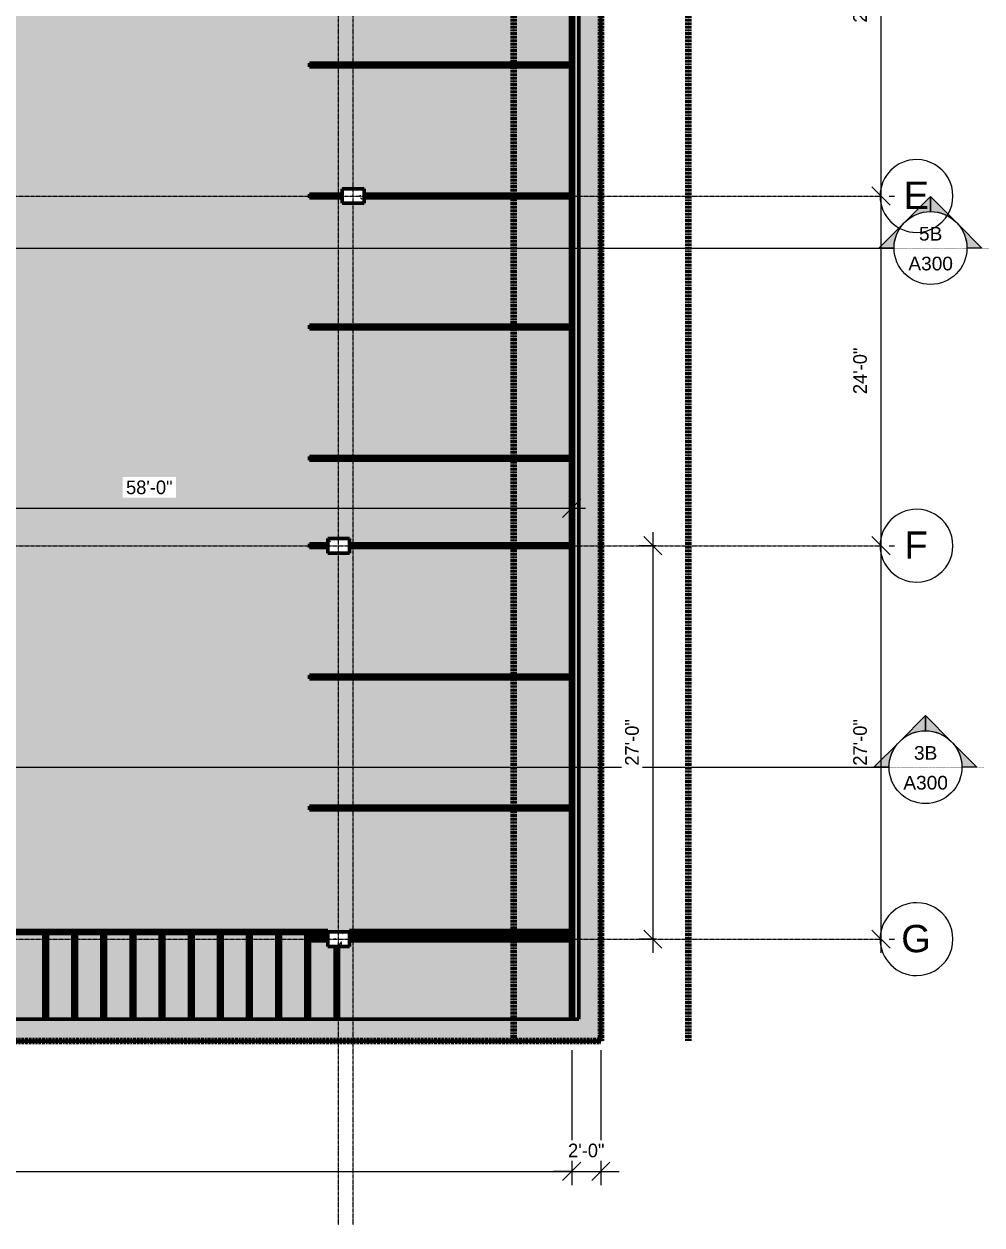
# Model space of a CAD drawing. Header units: inches. Extents: x 8518 to 10795, y 14276 to 16435.
# Drawn here: x 10005 to 10795, y 14456 to 15446 of the extents above; entities that cross this region are included whole.
import ezdxf

# ---------------------------------------------------------------- set-up
doc = ezdxf.new("R2010")
doc.units = ezdxf.units.IN
doc.header["$MEASUREMENT"] = 0
doc.linetypes.add('Double Dash 3_8_', pattern=[1, 0.375, -0.125, 0.125, -0.125, 0.125, -0.125])
doc.linetypes.add('Grid Line 1_2_', pattern=[0.875, 0.5, -0.125, 0.125, -0.125])
for name, color, linetype, lineweight in [('A-ANNO-DIMS-1', 211, 'Continuous', 20), ('A-AREA-1', 7, 'Continuous', 140), ('A-AREA-PATT-1', 9, 'Continuous', 9), ('A-AREA-PATT-2', 10, 'Continuous', 9), ('A-GENM', 5, 'Continuous', 9), ('A-WALL-1', 113, 'Continuous', 50), ('A-WALL-PATT-1', 111, 'Continuous', 9), ('C-BLDG-PADS', 91, 'Continuous', 9), ('C-PROP-LINE-1', 91, 'Double Dash 3_8_', 140), ('G-ANNO-SYMB', 111, 'Continuous', 9), ('L-SITE', 91, 'Continuous', 50), ('S-COLS', 52, 'Continuous', 9), ('S-COLS-1', 52, 'Continuous', 50), ('S-GRID-1', 1, 'Grid Line 1_2_', 9), ('S-GRID-IDEN', 1, 'Continuous', 9)]:
    doc.layers.add(name, color=color, linetype=linetype, lineweight=lineweight)
doc.styles.add('Arial_1', font='arial.ttf', dxfattribs={"height": 22.5})
doc.styles.add('Arial_2', font='arial.ttf', dxfattribs={"height": 11.25})
doc.styles.add('Arial_3', font='arial.ttf', dxfattribs={"width": 0.25, "height": 3.75})
doc.styles.add('Century Gothic', font='ufonts.com_century-gothic.ttf', dxfattribs={"height": 11.25})
doc.dimstyles.new('OD__1__Tol__', dxfattribs={"dimscale": 12, "dimtxt": 11.746893, "dimasz": 1.25, "dimexe": 0.9375, "dimexo": 0.625, "dimgap": 0.9375, "dimtad": 1, "dimdec": 0, "dimzin": 3, "dimdsep": 46, "dimlunit": 4, "dimtxsty": 'Century Gothic', "dimblk1": 'OBLIQUE', "dimblk2": 'OBLIQUE', "dimsah": 1, "dimcen": 0.09, "dimdle": 0.9375, "dimazin": 0, "dimtfac": 1, "dimtdec": 4, "dimtix": 1, "dimtmove": 0, "dimatfit": 3, "dimfxl": 1, "dimtvp": 1, "dimtfill": 1, "dimfrac": 2, "dimtolj": 1, "dimtzin": 0, "dimlwd": 20, "dimlwe": 20, "dimarcsym": 2})
pattern_1 = [(50, (0, 0), (34.428697, -3.01202), [3.6, -39.6]), (355, (0, 0), (-6.6596, 36.10481), [2.88, -31.68]), (100.451, (2.87, -0.25), (27.768763, 33.093104), [3.06, -33.655]), (46.184, (0, 9.6), (51.22752, -7.94535), [5.4, -59.4]), (96.636, (4.27, 8.94), (44.86319, 46.75771), [4.589, -50.482]), (351.184, (0, 9.6), (44.86417, 46.75745), [4.32, -47.52]), (21, (4.8, 7.2), (28.65176, -19.325734), [3.6, -39.6]), (326, (4.8, 7.2), (11.67934, 34.80662), [2.88, -31.68]), (71.451, (7.188, 5.59), (40.330963, 15.48132), [3.06, -33.655]), (37.5, (0, 0), (0.583112, 15.978979), [1.584, -29.712, 1.584, -30.576, -31.8]), (37.5, (0, 0), (0.583112, 15.978979), [-63.456, 1.584, -30.216]), (7.5, (0, 0), (12.626889, 18.932107), [1.584, -16.752, 1.584, -28.992, -12.12]), (7.5, (0, 0), (12.626889, 18.932107), [-48.912, 1.584, -10.536]), (327.5, (-10.704, 0), (25.622992, -1.082799), [1.584, -10.416, 1.584, -35.856, -49.68]), (327.5, (-10.704, 0), (25.622992, -1.082799), [-49.44, 1.584, -48.096]), (317.5, (-15.504, 0), (27.99243, 4.80496), [1.584, -14.016, 1.584, -23.28, -35.28]), (317.5, (-15.504, 0), (27.99243, 4.80496), [-40.464, 1.584, -33.696])]

# ---------------------------------------------------------------- blocks, each defined once
blk = doc.blocks.new('Parking_Stall_Multiple - BIKE PARKING-934121-FLOOR PLAN - BASEMENT')
at = {"layer": 'L-SITE'}
for p, q in [((0, 243), (72, 243)), ((0, 243), (72, 243)), ((0, 240), (72, 240)), ((0, 240), (72, 240)), ((72, 240), (72, 243)), ((72, 240), (72, 243)), ((0, 219), (72, 219)), ((0, 219), (72, 219)), ((72, 216), (72, 219)), ((72, 216), (72, 219)), ((0, 216), (72, 216)), ((0, 216), (72, 216)), ((0, 195), (72, 195)), ((0, 195), (72, 195)), ((0, 192), (72, 192)), ((0, 192), (72, 192)), ((72, 192), (72, 195)), ((72, 192), (72, 195)), ((0, 171), (72, 171)), ((0, 171), (72, 171)), ((72, 168), (72, 171)), ((72, 168), (72, 171)), ((0, 168), (72, 168)), ((0, 168), (72, 168)), ((0, 147), (72, 147)), ((0, 147), (72, 147)), ((0, 144), (72, 144)), ((0, 144), (72, 144)), ((72, 144), (72, 147)), ((72, 144), (72, 147)), ((0, 123), (72, 123)), ((0, 123), (72, 123)), ((0, 120), (72, 120)), ((0, 120), (72, 120)), ((72, 120), (72, 123)), ((72, 120), (72, 123)), ((0, 99), (72, 99)), ((0, 99), (72, 99)), ((72, 96), (72, 99)), ((72, 96), (72, 99)), ((0, 96), (72, 96)), ((0, 96), (72, 96)), ((0, 75), (72, 75)), ((0, 75), (72, 75)), ((0, 72), (72, 72)), ((0, 72), (72, 72)), ((72, 72), (72, 75)), ((72, 72), (72, 75)), ((0, 51), (72, 51)), ((0, 51), (72, 51)), ((72, 48), (72, 51)), ((72, 48), (72, 51)), ((0, 48), (72, 48)), ((0, 48), (72, 48)), ((0, 27), (72, 27)), ((0, 27), (72, 27)), ((0, 24), (72, 24)), ((0, 24), (72, 24)), ((72, 24), (72, 27)), ((72, 24), (72, 27)), ((0, 3), (60, 3)), ((0, 0), (60, 0))]:
    blk.add_line(p, q, dxfattribs=at)
blk = doc.blocks.new('Concrete-Rectangular-Column - 12 x 18-V16-FLOOR PLAN - BASEMENT')
at = {"layer": 'S-COLS'}
h = blk.add_hatch(dxfattribs=at)
h.set_pattern_fill('FP_17', color=256, style=0, pattern_type=2)
h.set_pattern_definition([(50, (-10276.615, -15303.856), (34.428697, -3.01202), [3.6, -39.6]), (355, (-10276.615, -15303.856), (-6.6596, 36.10481), [2.88, -31.68]), (100.451, (-10273.746, -15304.107), (27.768763, 33.093104), [3.06, -33.655]), (46.184, (-10276.615, -15294.256), (51.22752, -7.94535), [5.4, -59.4]), (96.636, (-10272.346, -15294.92), (44.86319, 46.75771), [4.589, -50.482]), (351.184, (-10276.615, -15294.256), (44.86417, 46.75745), [4.32, -47.52]), (21, (-10271.815, -15296.656), (28.65176, -19.325734), [3.6, -39.6]), (326, (-10271.815, -15296.656), (11.67934, 34.80662), [2.88, -31.68]), (71.451, (-10269.428, -15298.266), (40.33096, 15.48132), [3.06, -33.655]), (37.5, (-10276.615, -15303.856), (0.583112, 15.978979), [1.584, -29.712, 1.584, -30.576, -31.8]), (37.5, (-10276.615, -15303.856), (0.583112, 15.978979), [-63.456, 1.584, -30.216]), (7.5, (-10276.615, -15303.856), (12.626889, 18.932107), [1.584, -16.752, 1.584, -28.992, -12.12]), (7.5, (-10276.615, -15303.856), (12.626889, 18.932107), [-48.912, 1.584, -10.536]), (327.5, (-10287.319, -15303.856), (25.622992, -1.082799), [1.584, -10.416, 1.584, -35.856, -49.68]), (327.5, (-10287.319, -15303.856), (25.622992, -1.082799), [-49.44, 1.584, -48.096]), (317.5, (-10292.12, -15303.856), (27.99243, 4.80496), [1.584, -14.016, 1.584, -23.28, -35.28]), (317.5, (-10292.12, -15303.856), (27.99243, 4.80496), [-40.464, 1.584, -33.696])])
h.paths.add_polyline_path([(9, -6), (9, 6), (-9, 6), (-9, -6), (6.61, -6)], flags=0)
at = {"layer": 'S-COLS-1'}
for p, q in [((9, 6), (-9, 6)), ((-9, 6), (-9, -6)), ((9, -6), (9, 6)), ((-9, -6), (9, -6))]:
    blk.add_line(p, q, dxfattribs=at)
blk = doc.blocks.new('Concrete-Rectangular-Column - 12 x 18-V23-FLOOR PLAN - BASEMENT')
at = {"layer": 'S-COLS'}
h = blk.add_hatch(dxfattribs=at)
h.set_pattern_fill('FP_24', color=256, style=0, pattern_type=2)
h.set_pattern_definition([(50, (-10264.615, -15015.856), (34.428697, -3.01202), [3.6, -39.6]), (355, (-10264.615, -15015.856), (-6.6596, 36.10481), [2.88, -31.68]), (100.451, (-10261.746, -15016.107), (27.768763, 33.093104), [3.06, -33.655]), (46.184, (-10264.615, -15006.256), (51.22752, -7.94535), [5.4, -59.4]), (96.636, (-10260.346, -15006.92), (44.86319, 46.75771), [4.589, -50.482]), (351.184, (-10264.615, -15006.256), (44.86417, 46.75745), [4.32, -47.52]), (21, (-10259.815, -15008.656), (28.65176, -19.325734), [3.6, -39.6]), (326, (-10259.815, -15008.656), (11.67934, 34.80662), [2.88, -31.68]), (71.451, (-10257.428, -15010.266), (40.33096, 15.48132), [3.06, -33.655]), (37.5, (-10264.615, -15015.856), (0.583112, 15.978979), [1.584, -29.712, 1.584, -30.576, -31.8]), (37.5, (-10264.615, -15015.856), (0.583112, 15.978979), [-63.456, 1.584, -30.216]), (7.5, (-10264.615, -15015.856), (12.626889, 18.932107), [1.584, -16.752, 1.584, -28.992, -12.12]), (7.5, (-10264.615, -15015.856), (12.626889, 18.932107), [-48.912, 1.584, -10.536]), (327.5, (-10275.319, -15015.856), (25.622992, -1.082799), [1.584, -10.416, 1.584, -35.856, -49.68]), (327.5, (-10275.319, -15015.856), (25.622992, -1.082799), [-49.44, 1.584, -48.096]), (317.5, (-10280.12, -15015.856), (27.99243, 4.80496), [1.584, -14.016, 1.584, -23.28, -35.28]), (317.5, (-10280.12, -15015.856), (27.99243, 4.80496), [-40.464, 1.584, -33.696])])
h.paths.add_polyline_path([(8.48, -6), (9, -6), (9, 6), (-9, 6), (-9, -6), (3, -6)], flags=0)
at = {"layer": 'S-COLS-1'}
for p, q in [((9, 6), (-9, 6)), ((-9, 6), (-9, -6)), ((9, -6), (9, 6)), ((-9, -6), (9, -6))]:
    blk.add_line(p, q, dxfattribs=at)
blk = doc.blocks.new('Concrete-Rectangular-Column - 12 x 18-V24-FLOOR PLAN - BASEMENT')
at = {"layer": 'S-COLS'}
h = blk.add_hatch(dxfattribs=at)
h.set_pattern_fill('FP_25', color=256, style=0, pattern_type=2)
h.set_pattern_definition([(50, (-10264.615, -14691.856), (34.428697, -3.01202), [3.6, -39.6]), (355, (-10264.615, -14691.856), (-6.6596, 36.10481), [2.88, -31.68]), (100.451, (-10261.746, -14692.107), (27.768763, 33.093104), [3.06, -33.655]), (46.184, (-10264.615, -14682.256), (51.22752, -7.94535), [5.4, -59.4]), (96.636, (-10260.346, -14682.92), (44.86319, 46.75771), [4.589, -50.482]), (351.184, (-10264.615, -14682.256), (44.86417, 46.75745), [4.32, -47.52]), (21, (-10259.815, -14684.656), (28.65176, -19.325734), [3.6, -39.6]), (326, (-10259.815, -14684.656), (11.67934, 34.80662), [2.88, -31.68]), (71.451, (-10257.428, -14686.266), (40.33096, 15.48132), [3.06, -33.655]), (37.5, (-10264.615, -14691.856), (0.583112, 15.978979), [1.584, -29.712, 1.584, -30.576, -31.8]), (37.5, (-10264.615, -14691.856), (0.583112, 15.978979), [-63.456, 1.584, -30.216]), (7.5, (-10264.615, -14691.856), (12.626889, 18.932107), [1.584, -16.752, 1.584, -28.992, -12.12]), (7.5, (-10264.615, -14691.856), (12.626889, 18.932107), [-48.912, 1.584, -10.536]), (327.5, (-10275.319, -14691.856), (25.622992, -1.082799), [1.584, -10.416, 1.584, -35.856, -49.68]), (327.5, (-10275.319, -14691.856), (25.622992, -1.082799), [-49.44, 1.584, -48.096]), (317.5, (-10280.12, -14691.856), (27.99243, 4.80496), [1.584, -14.016, 1.584, -23.28, -35.28]), (317.5, (-10280.12, -14691.856), (27.99243, 4.80496), [-40.464, 1.584, -33.696])])
h.paths.add_polyline_path([(-5.61, -6), (9, -6), (9, 6), (-9, 6), (-9, -6)], flags=0)
at = {"layer": 'S-COLS-1'}
for p, q in [((9, 6), (-9, 6)), ((-9, 6), (-9, -6)), ((9, -6), (9, 6)), ((-9, -6), (9, -6))]:
    blk.add_line(p, q, dxfattribs=at)
blk = doc.blocks.new('Parking_Stall_Multiple - 9x18 - STANDARD-954330-FLOOR PLAN - BASEMENT')
at = {"layer": 'L-SITE'}
for p, q in [((0, 1083), (216, 1083)), ((0, 972), (0, 1080)), ((0, 1080), (216, 1080)), ((216, 1080), (216, 1083)), ((0, 975), (216, 975)), ((0, 975), (216, 975)), ((0, 972), (216, 972)), ((0, 864), (0, 972)), ((0, 972), (216, 972)), ((216, 972), (216, 975)), ((216, 972), (216, 975)), ((0, 867), (171, 867)), ((0, 867), (171, 867)), ((0, 864), (171, 864)), ((0, 756), (0, 864)), ((0, 864), (171, 864)), ((189, 867), (216, 867)), ((189, 867), (216, 867)), ((189, 864), (216, 864)), ((189, 864), (216, 864)), ((216, 864), (216, 867)), ((216, 864), (216, 867)), ((0, 759), (216, 759)), ((0, 759), (216, 759)), ((0, 756), (216, 756)), ((0, 648), (0, 756)), ((0, 756), (216, 756)), ((216, 756), (216, 759)), ((216, 756), (216, 759)), ((0, 651), (216, 651)), ((0, 651), (216, 651)), ((0, 648), (216, 648)), ((0, 540), (0, 648)), ((0, 648), (216, 648)), ((216, 648), (216, 651)), ((216, 648), (216, 651)), ((0, 543), (171, 543)), ((0, 543), (171, 543)), ((0, 540), (171, 540)), ((0, 432), (0, 540)), ((0, 540), (171, 540)), ((189, 543), (216, 543)), ((189, 543), (216, 543)), ((189, 540), (216, 540)), ((189, 540), (216, 540)), ((216, 540), (216, 543)), ((216, 540), (216, 543)), ((0, 435), (216, 435)), ((0, 435), (216, 435)), ((0, 432), (216, 432)), ((0, 324), (0, 432)), ((0, 432), (216, 432)), ((216, 432), (216, 435)), ((216, 432), (216, 435)), ((0, 327), (216, 327)), ((0, 327), (216, 327)), ((216, 324), (216, 327)), ((216, 324), (216, 327)), ((0, 324), (216, 324)), ((0, 216), (0, 324)), ((0, 324), (216, 324)), ((0, 219), (171, 219)), ((0, 219), (171, 219)), ((189, 219), (216, 219)), ((189, 219), (216, 219)), ((216, 216), (216, 219)), ((216, 216), (216, 219)), ((0, 216), (171, 216)), ((0, 108), (0, 216)), ((0, 216), (171, 216)), ((189, 216), (216, 216)), ((189, 216), (216, 216)), ((0, 111), (216, 111)), ((0, 111), (216, 111)), ((216, 108), (216, 111)), ((216, 108), (216, 111)), ((0, 108), (216, 108)), ((0, 0), (0, 108)), ((0, 108), (216, 108)), ((0, 3), (216, 3)), ((216, 0), (216, 3)), ((0, 0), (216, 0))]:
    blk.add_line(p, q, dxfattribs=at)
blk = doc.blocks.new('Parking_Stall_Multiple - 9x18 - STANDARD-954541-FLOOR PLAN - BASEMENT')
at = {"layer": 'L-SITE'}
for p, q in [((0, 327), (183, 327)), ((201, 327), (216, 327)), ((216, 324), (216, 327)), ((0, 216), (0, 324)), ((0, 324), (183, 324)), ((201, 324), (216, 324)), ((0, 219), (216, 219)), ((0, 219), (216, 219)), ((216, 216), (216, 219)), ((216, 216), (216, 219)), ((0, 216), (216, 216)), ((0, 108), (0, 216)), ((0, 216), (216, 216)), ((0, 111), (216, 111)), ((0, 111), (216, 111)), ((216, 108), (216, 111)), ((216, 108), (216, 111)), ((0, 108), (216, 108)), ((0, 0), (0, 108)), ((0, 108), (216, 108)), ((0, 3), (183, 3)), ((201, 3), (216, 3)), ((216, 0), (216, 3)), ((0, 0), (183, 0)), ((201, 0), (216, 0))]:
    blk.add_line(p, q, dxfattribs=at)
blk = doc.blocks.new('Family - ___-627289-FLOOR PLAN - BASEMENT')
at = {"layer": 'C-PROP-LINE-1'}
for p, q in [((10480.62, 16191.86), (10480.62, 14607.86)), ((10480.62, 14607.86), (8776.62, 14607.86))]:
    blk.add_line(p, q, dxfattribs=at)
blk = doc.blocks.new('Family - ___-627377-FLOOR PLAN - BASEMENT')
at = {"layer": 'C-PROP-LINE-1'}
for p, q in [((10480.62, 16191.86), (10480.62, 14607.86)), ((10480.62, 14607.86), (8776.62, 14607.86))]:
    blk.add_line(p, q, dxfattribs=at)
blk = doc.blocks.new('Family - ___-940451-FLOOR PLAN - BASEMENT')
at = {"layer": 'C-PROP-LINE-1'}
for p, q in [((10408.62, 15951.86), (10408.62, 14607.86)), ((10408.62, 14607.86), (8848.62, 14607.86))]:
    blk.add_line(p, q, dxfattribs=at)
blk = doc.blocks.new('Family - ___-940702-FLOOR PLAN - BASEMENT')
at = {"layer": 'C-PROP-LINE-1'}
blk.add_line((10552.62, 16191.86), (10552.62, 14607.86), dxfattribs=at)
blk = doc.blocks.new('_Oblique')
at = {"color": 0, "linetype": 'ByBlock', "lineweight": -2}
blk.add_line((-0.5, -0.5), (0.5, 0.5), dxfattribs=at)
blk = doc.blocks.new('DIMBLOCK1-FLOOR PLAN - BASEMENT')
at = {"layer": 'A-ANNO-DIMS-1', "color": 0, "lineweight": 20, "transparency": 16777216}
for p, q in [((8776.62, 14600.36), (8776.62, 14489.34)), ((10456.62, 14600.36), (10456.62, 14489.34)), ((8765.37, 14500.59), (10467.87, 14500.59))]:
    blk.add_line(p, q, dxfattribs=at)
at = {"layer": 'Defpoints', "color": 0, "transparency": 16777216}
for p in [(8776.62, 14607.86), (10456.62, 14607.86), (10456.62, 14500.59)]:
    blk.add_point(p, dxfattribs=at)
at = {"layer": 'A-ANNO-DIMS-1', "color": 0, "lineweight": 20, "transparency": 16777216, "xscale": 15, "yscale": 15, "zscale": 15, "rotation": 180}
blk.add_blockref('_Oblique', (8776.62, 14500.59), dxfattribs=at)
at = {"layer": 'A-ANNO-DIMS-1', "color": 0, "lineweight": 20, "transparency": 16777216, "xscale": 15, "yscale": 15, "zscale": 15}
blk.add_blockref('_Oblique', (10456.62, 14500.59), dxfattribs=at)
at = {"layer": 'A-ANNO-DIMS-1', "color": 0, "transparency": 16777216, "insert": (9616.62, 14517.75), "char_height": 11.25, "attachment_point": 5, "style": 'Century Gothic', "bg_fill": 3, "box_fill_scale": 1.25, "bg_fill_color": 256, "bg_fill_true_color": 13158600, "bg_fill_transparency": 0}
blk.add_mtext('\\A1;140\'-0"', dxfattribs=at)
blk = doc.blocks.new('DIMBLOCK2-FLOOR PLAN - BASEMENT')
at = {"layer": 'A-ANNO-DIMS-1', "color": 0, "lineweight": 20, "transparency": 16777216}
for p, q in [((10456.62, 14600.36), (10456.62, 14489.34)), ((10480.62, 14600.36), (10480.62, 14489.34)), ((10456.62, 14500.59), (10441.62, 14500.59)), ((10456.62, 14500.59), (10480.62, 14500.59)), ((10480.62, 14500.59), (10495.62, 14500.59))]:
    blk.add_line(p, q, dxfattribs=at)
at = {"layer": 'Defpoints', "color": 0, "transparency": 16777216}
for p in [(10456.62, 14607.86), (10480.62, 14607.86), (10480.62, 14500.59)]:
    blk.add_point(p, dxfattribs=at)
at = {"layer": 'A-ANNO-DIMS-1', "color": 0, "lineweight": 20, "transparency": 16777216, "xscale": 15, "yscale": 15, "zscale": 15}
blk.add_blockref('_Oblique', (10456.62, 14500.59), dxfattribs=at)
at = {"layer": 'A-ANNO-DIMS-1', "color": 0, "lineweight": 20, "transparency": 16777216, "xscale": 15, "yscale": 15, "zscale": 15, "rotation": 180}
blk.add_blockref('_Oblique', (10480.62, 14500.59), dxfattribs=at)
at = {"layer": 'A-ANNO-DIMS-1', "color": 0, "transparency": 16777216, "insert": (10468.62, 14517.75), "char_height": 11.25, "attachment_point": 5, "style": 'Century Gothic', "bg_fill": 3, "box_fill_scale": 1.25, "bg_fill_color": 256, "bg_fill_true_color": 13158600, "bg_fill_transparency": 0}
blk.add_mtext('\\A1;2\'-0"', dxfattribs=at)
blk = doc.blocks.new('Grid - Grid Head - Circle-50561-FLOOR PLAN - BASEMENT')
at = {"layer": 'S-GRID-IDEN'}
for start, end in [(360, 180), (180, 360)]:
    blk.add_arc((0, 0), 0.25, start, end, dxfattribs=at)
blk = doc.blocks.new('DIMBLOCK18-FLOOR PLAN - BASEMENT')
at = {"layer": 'A-ANNO-DIMS-1', "color": 0, "lineweight": 20, "transparency": 16777216}
for p, q in [((10711.42, 15639.11), (10711.42, 15292.61)), ((10718.23, 15627.86), (10722.67, 15627.86)), ((10718.23, 15303.86), (10722.67, 15303.86))]:
    blk.add_line(p, q, dxfattribs=at)
at = {"layer": 'Defpoints', "color": 0, "transparency": 16777216}
for p in [(10710.73, 15627.86), (10710.73, 15303.86), (10711.42, 15303.86)]:
    blk.add_point(p, dxfattribs=at)
at = {"layer": 'A-ANNO-DIMS-1', "color": 0, "lineweight": 20, "transparency": 16777216, "xscale": 15, "yscale": 15, "zscale": 15}
for p, rotation in [((10711.42, 15627.86), 90), ((10711.42, 15303.86), 270)]:
    blk.add_blockref('_Oblique', p, dxfattribs=dict(at, rotation=rotation))
at = {"layer": 'A-ANNO-DIMS-1', "color": 0, "transparency": 16777216, "insert": (10694.26, 15465.86), "char_height": 11.25, "attachment_point": 5, "rotation": 90, "style": 'Century Gothic', "bg_fill": 3, "box_fill_scale": 1.25, "bg_fill_color": 256, "bg_fill_true_color": 13158600, "bg_fill_transparency": 0}
blk.add_mtext('\\A1;27\'-0"', dxfattribs=at)
blk = doc.blocks.new('DIMBLOCK19-FLOOR PLAN - BASEMENT')
at = {"layer": 'A-ANNO-DIMS-1', "color": 0, "lineweight": 20, "transparency": 16777216}
for p, q in [((10711.42, 15315.11), (10711.42, 15004.61)), ((10718.23, 15303.86), (10722.67, 15303.86)), ((10718.23, 15015.86), (10722.67, 15015.86))]:
    blk.add_line(p, q, dxfattribs=at)
at = {"layer": 'Defpoints', "color": 0, "transparency": 16777216}
for p in [(10710.73, 15303.86), (10710.73, 15015.86), (10711.42, 15015.86)]:
    blk.add_point(p, dxfattribs=at)
at = {"layer": 'A-ANNO-DIMS-1', "color": 0, "lineweight": 20, "transparency": 16777216, "xscale": 15, "yscale": 15, "zscale": 15}
for p, rotation in [((10711.42, 15303.86), 90), ((10711.42, 15015.86), 270)]:
    blk.add_blockref('_Oblique', p, dxfattribs=dict(at, rotation=rotation))
at = {"layer": 'A-ANNO-DIMS-1', "color": 0, "transparency": 16777216, "insert": (10694.26, 15159.86), "char_height": 11.25, "attachment_point": 5, "rotation": 90, "style": 'Century Gothic', "bg_fill": 3, "box_fill_scale": 1.25, "bg_fill_color": 256, "bg_fill_true_color": 13158600, "bg_fill_transparency": 0}
blk.add_mtext('\\A1;24\'-0"', dxfattribs=at)
blk = doc.blocks.new('DIMBLOCK20-FLOOR PLAN - BASEMENT')
at = {"layer": 'A-ANNO-DIMS-1', "color": 0, "lineweight": 20, "transparency": 16777216}
for p, q in [((10711.42, 15027.11), (10711.42, 14680.61)), ((10718.23, 15015.86), (10722.67, 15015.86)), ((10718.23, 14691.86), (10722.67, 14691.86))]:
    blk.add_line(p, q, dxfattribs=at)
at = {"layer": 'Defpoints', "color": 0, "transparency": 16777216}
for p in [(10710.73, 15015.86), (10710.73, 14691.86), (10711.42, 14691.86)]:
    blk.add_point(p, dxfattribs=at)
at = {"layer": 'A-ANNO-DIMS-1', "color": 0, "lineweight": 20, "transparency": 16777216, "xscale": 15, "yscale": 15, "zscale": 15}
for p, rotation in [((10711.42, 15015.86), 90), ((10711.42, 14691.86), 270)]:
    blk.add_blockref('_Oblique', p, dxfattribs=dict(at, rotation=rotation))
at = {"layer": 'A-ANNO-DIMS-1', "color": 0, "transparency": 16777216, "insert": (10694.26, 14853.86), "char_height": 11.25, "attachment_point": 5, "rotation": 90, "style": 'Century Gothic', "bg_fill": 3, "box_fill_scale": 1.25, "bg_fill_color": 256, "bg_fill_true_color": 13158600, "bg_fill_transparency": 0}
blk.add_mtext('\\A1;27\'-0"', dxfattribs=at)
blk = doc.blocks.new('Section - Section Head - Filled-22785-FLOOR PLAN - BASEMENT')
at = {"layer": 'G-ANNO-SYMB'}
h = blk.add_hatch(color=256, dxfattribs=at)
edge = h.paths.add_edge_path(flags=0)
edge.add_line((-0.4268, 0.1768), (-0.25, 0.3536))
edge.add_line((-0.25, 0.3536), (-0.25, 0.25))
edge.add_arc((-0.25, 0), 0.25, 90, 135)
h = blk.add_hatch(color=256, dxfattribs=at)
edge = h.paths.add_edge_path(flags=0)
edge.add_arc((-0.25, 0), 0.25, 45, 90)
edge.add_line((-0.25, 0.25), (-0.25, 0.3536))
edge.add_line((-0.25, 0.3536), (-0.0732, 0.1768))
h = blk.add_hatch(color=256, dxfattribs=at)
edge = h.paths.add_edge_path(flags=0)
edge.add_arc((-0.25, 0), 0.2503, 137.9216, 180)
edge.add_line((-0.5003, 0), (-0.6036, 0))
edge.add_line((-0.6036, 0), (-0.4358, 0.1678))
h = blk.add_hatch(color=256, dxfattribs=at)
edge = h.paths.add_edge_path(flags=0)
edge.add_line((-0.0642, 0.1678), (0.1036, 0))
edge.add_line((0.1036, 0), (0.0003, 0))
edge.add_arc((-0.25, 0), 0.2503, 0, 42.0784)
for p, q in [((-0.25, 0.3536), (-0.4268, 0.1768)), ((-0.25, 0.25), (-0.25, 0.3536)), ((-0.0732, 0.1768), (-0.25, 0.3536)), ((-0.25, 0.3536), (-0.25, 0.25)), ((-0.4358, 0.1678), (-0.6036, 0)), ((0.1036, 0), (-0.0642, 0.1678)), ((-0.6036, 0), (-0.5003, 0)), ((0.0003, 0), (0.1036, 0))]:
    blk.add_line(p, q, dxfattribs=at)
for centre, radius, start, end in [((-0.2503, 0), 0.25, 360, 180), ((-0.25, 0), 0.25, 90, 135), ((-0.25, 0), 0.25, 45, 90), ((-0.25, 0), 0.2503, 137.9216, 180), ((-0.25, 0), 0.2503, 0, 42.0784), ((-0.2503, 0), 0.25, 180, 360)]:
    blk.add_arc(centre, radius, start, end, dxfattribs=at)
blk = doc.blocks.new('DIMBLOCK29-FLOOR PLAN - BASEMENT')
at = {"layer": 'A-ANNO-DIMS-1', "color": 0, "lineweight": 20, "transparency": 16777216}
for p, q in [((9749.37, 15046.7), (10467.87, 15046.7)), ((9760.62, 15049.81), (9760.62, 15035.45)), ((10456.62, 15049.81), (10456.62, 15035.45))]:
    blk.add_line(p, q, dxfattribs=at)
at = {"layer": 'Defpoints', "color": 0, "transparency": 16777216}
for p in [(9760.62, 15057.31), (10456.62, 15057.31), (10456.62, 15046.7)]:
    blk.add_point(p, dxfattribs=at)
at = {"layer": 'A-ANNO-DIMS-1', "color": 0, "lineweight": 20, "transparency": 16777216, "xscale": 15, "yscale": 15, "zscale": 15, "rotation": 180}
blk.add_blockref('_Oblique', (9760.62, 15046.7), dxfattribs=at)
at = {"layer": 'A-ANNO-DIMS-1', "color": 0, "lineweight": 20, "transparency": 16777216, "xscale": 15, "yscale": 15, "zscale": 15}
blk.add_blockref('_Oblique', (10456.62, 15046.7), dxfattribs=at)
at = {"layer": 'A-ANNO-DIMS-1', "color": 0, "transparency": 16777216, "insert": (10108.62, 15063.86), "char_height": 11.25, "attachment_point": 5, "style": 'Century Gothic', "bg_fill": 3, "box_fill_scale": 1.25, "bg_fill_color": 256, "bg_fill_true_color": 13158600, "bg_fill_transparency": 0}
blk.add_mtext('\\A1;58\'-0"', dxfattribs=at)
blk = doc.blocks.new('DIMBLOCK47-FLOOR PLAN - BASEMENT')
at = {"layer": 'A-ANNO-DIMS-1', "color": 0, "lineweight": 20, "transparency": 16777216}
for p, q in [((10523.52, 15027.11), (10523.52, 14680.61)), ((10526.62, 15015.86), (10512.27, 15015.86)), ((10526.62, 14691.86), (10512.27, 14691.86))]:
    blk.add_line(p, q, dxfattribs=at)
at = {"layer": 'Defpoints', "color": 0, "transparency": 16777216}
for p in [(10534.12, 15015.86), (10523.52, 14691.86), (10534.12, 14691.86)]:
    blk.add_point(p, dxfattribs=at)
at = {"layer": 'A-ANNO-DIMS-1', "color": 0, "lineweight": 20, "transparency": 16777216, "xscale": 15, "yscale": 15, "zscale": 15}
for p, rotation in [((10523.52, 15015.86), 90), ((10523.52, 14691.86), 270)]:
    blk.add_blockref('_Oblique', p, dxfattribs=dict(at, rotation=rotation))
at = {"layer": 'A-ANNO-DIMS-1', "color": 0, "transparency": 16777216, "insert": (10506.36, 14853.86), "char_height": 11.25, "attachment_point": 5, "rotation": 90, "style": 'Century Gothic', "bg_fill": 3, "box_fill_scale": 1.25, "bg_fill_color": 256, "bg_fill_true_color": 13158600, "bg_fill_transparency": 0}
blk.add_mtext('\\A1;27\'-0"', dxfattribs=at)

msp = doc.modelspace()

# ---------------------------------------------------------------- hatches: boundary and pattern name
at = {"layer": 'A-AREA-PATT-1'}
h = msp.add_hatch(color=256, dxfattribs=at)
h.paths.add_polyline_path([(10390.62, 14697.86), (10456.62, 14697.86), (10456.62, 16167.86), (8800.62, 16167.86), (8786.48, 14697.86), (10273.62, 14697.86)], flags=0)
h.paths.add_polyline_path([(9751.62, 14970.86), (9520.62, 14970.86), (9520.62, 15009.86), (9511.62, 15009.86), (9511.62, 15021.86), (9520.62, 15021.86), (9520.62, 15234.86), (9304.62, 15234.86), (9304.62, 15297.86), (9295.62, 15297.86), (9295.62, 15309.86), (9304.62, 15309.86), (9304.62, 15621.86), (9295.62, 15621.86), (9295.62, 15633.86), (9313.62, 15633.86), (9313.62, 15627.86), (9511.62, 15627.86), (9511.62, 15633.86), (9520.62, 15633.86), (9520.62, 15663.86), (9760.62, 15663.86), (9760.62, 15633.86), (9769.62, 15633.86), (9769.62, 15621.86), (9760.62, 15621.86), (9760.62, 15519.86), (9952.62, 15519.86), (9952.62, 15309.86), (9961.62, 15309.86), (9961.62, 15297.86), (9952.62, 15297.86), (9952.62, 15233.36), (9760.62, 15233.36), (9760.62, 15021.86), (9769.62, 15021.86), (9769.62, 15009.86), (9760.62, 15009.86), (9760.62, 14970.86)], flags=0)
h.paths.add_polyline_path([(10267.62, 15009.86), (10255.62, 15009.86), (10255.62, 15021.86), (10273.62, 15021.86), (10273.62, 15009.86)], flags=0)
h.paths.add_polyline_path([(9295.62, 15009.86), (9295.62, 15021.86), (9313.62, 15021.86), (9313.62, 15009.86)], flags=0)
h.paths.add_polyline_path([(9961.62, 15009.86), (9943.62, 15009.86), (9943.62, 15021.86), (9961.62, 15021.86)], flags=0)
h.paths.add_polyline_path([(9001.62, 15009.86), (8983.62, 15009.86), (8983.62, 15021.86), (9001.62, 15021.86)], flags=0)
h.paths.add_polyline_path([(10273.62, 15297.86), (10267.62, 15297.86), (10267.62, 15309.86), (10285.62, 15309.86), (10285.62, 15297.86)], flags=0)
h.paths.add_polyline_path([(8989.62, 15297.86), (8971.62, 15297.86), (8971.62, 15309.86), (8989.62, 15309.86)], flags=0)
h.paths.add_polyline_path([(10267.62, 15621.86), (10267.62, 15633.86), (10285.62, 15633.86), (10285.62, 15621.86)], flags=0)
h.paths.add_polyline_path([(9943.62, 15621.86), (9943.62, 15633.86), (9961.62, 15633.86), (9961.62, 15621.86), (9952.62, 15621.86)], flags=0)
h.paths.add_polyline_path([(8989.62, 15621.86), (8971.62, 15621.86), (8971.62, 15633.86), (8989.62, 15633.86)], flags=0)
h.paths.add_polyline_path([(9529.62, 15945.86), (9511.62, 15945.86), (9511.62, 15957.86), (9529.62, 15957.86)], flags=0)
h.paths.add_polyline_path([(9961.62, 15945.86), (9943.62, 15945.86), (9943.62, 15957.86), (9961.62, 15957.86)], flags=0)
h.paths.add_polyline_path([(9313.62, 15945.86), (9295.62, 15945.86), (9295.62, 15957.86), (9313.62, 15957.86)], flags=0)
h.paths.add_polyline_path([(10267.62, 15945.86), (10267.62, 15957.86), (10285.62, 15957.86), (10285.62, 15945.86)], flags=0)
h.paths.add_polyline_path([(9727.62, 15945.86), (9727.62, 15957.86), (9745.62, 15957.86), (9745.62, 15945.86)], flags=0)
h.paths.add_polyline_path([(8989.62, 15945.86), (8971.62, 15945.86), (8971.62, 15957.86), (8989.62, 15957.86)], flags=0)
at = {"layer": 'A-AREA-PATT-2'}
msp.add_hatch(color=256, dxfattribs=at).paths.add_polyline_path([(10456.62, 14616.86), (10456.62, 14697.86), (10273.62, 14697.86), (10273.62, 14685.86), (10255.62, 14685.86), (10255.62, 14697.86), (9961.62, 14697.86), (9961.62, 14685.86), (9943.62, 14685.86), (9943.62, 14697.86), (9769.62, 14697.86), (9769.62, 14685.86), (9751.62, 14685.86), (9751.62, 14697.86), (9529.62, 14697.86), (9529.62, 14685.86), (9511.62, 14685.86), (9511.62, 14697.86), (9313.62, 14697.86), (9313.62, 14685.86), (9295.62, 14685.86), (9295.62, 14697.86), (9232.62, 14697.86), (9232.62, 14616.86), (10273.62, 14616.86)], flags=0)
at = {"layer": 'A-WALL-PATT-1'}
h = msp.add_hatch(dxfattribs=at)
h.set_pattern_fill('FP_31', color=256, style=0, pattern_type=2)
h.set_pattern_definition(pattern_1)
h.paths.add_polyline_path([(10462.62, 14625.86), (10480.62, 14625.86), (10480.62, 16173.86), (10462.62, 16173.86), (10462.62, 15326.81)], flags=0)
h = msp.add_hatch(dxfattribs=at)
h.set_pattern_fill('FP_31', color=256, style=0, pattern_type=2)
h.set_pattern_definition(pattern_1)
h.paths.add_polyline_path([(10165.89, 14607.86), (10480.62, 14607.86), (10480.62, 14625.86), (10456.62, 14625.86), (10456.62, 14616.86), (8785.62, 14616.86), (8785.62, 14625.86), (8776.62, 14625.86), (8776.62, 14607.86), (9751.62, 14607.86)], flags=0)
at = {"layer": 'C-BLDG-PADS'}
msp.add_hatch(color=256, dxfattribs=at).paths.add_polyline_path([(10462.62, 14625.86), (10462.62, 16173.86), (8794.62, 16173.86), (8794.62, 15543.86), (8800.62, 16167.86), (10456.62, 16167.86), (10456.62, 14625.86)], flags=0)

# ---------------------------------------------------------------- linework, layer by layer
at = {"layer": 'A-AREA-1'}
for p, q in [((10456.62, 16167.86), (10456.62, 14625.86)), ((9961.62, 14697.86), (10255.62, 14697.86)), ((10273.62, 14697.86), (10456.62, 14697.86))]:
    msp.add_line(p, q, dxfattribs=at)
at = {"layer": 'A-WALL-1'}
for p, q in [((10480.62, 14607.86), (10480.62, 16191.86)), ((10462.62, 16173.86), (10462.62, 14625.86)), ((10462.62, 14625.86), (8794.62, 14625.86)), ((8776.62, 14607.86), (10480.62, 14607.86))]:
    msp.add_line(p, q, dxfattribs=at)
at = {"layer": 'S-GRID-1'}
for p, q in [((8640.42, 15303.86), (10710.73, 15303.86)), ((8640.42, 15015.86), (10710.73, 15015.86)), ((8640.42, 14691.86), (10710.73, 14691.86))]:
    msp.add_line(p, q, dxfattribs=at)

# ---------------------------------------------------------------- block references
at = {"layer": 'A-GENM'}
for name, p, rotation in [('Parking_Stall_Multiple - 9x18 - STANDARD-954330-FLOOR PLAN - BASEMENT', (10456.62, 16169.36), 180), ('Parking_Stall_Multiple - 9x18 - STANDARD-954541-FLOOR PLAN - BASEMENT', (10456.62, 15017.36), 180), ('Parking_Stall_Multiple - BIKE PARKING-934121-FLOOR PLAN - BASEMENT', (10264.62, 14625.86), 90)]:
    msp.add_blockref(name, p, dxfattribs=dict(at, rotation=rotation))
at = {"layer": 'C-PROP-LINE-1'}
for name in ['Family - ___-627289-FLOOR PLAN - BASEMENT', 'Family - ___-627377-FLOOR PLAN - BASEMENT', 'Family - ___-940702-FLOOR PLAN - BASEMENT', 'Family - ___-940451-FLOOR PLAN - BASEMENT']:
    msp.add_blockref(name, (0, 0), dxfattribs=at)
at = {"layer": 'S-COLS'}
for name, p in [('Concrete-Rectangular-Column - 12 x 18-V16-FLOOR PLAN - BASEMENT', (10276.62, 15303.86)), ('Concrete-Rectangular-Column - 12 x 18-V23-FLOOR PLAN - BASEMENT', (10264.62, 15015.86)), ('Concrete-Rectangular-Column - 12 x 18-V24-FLOOR PLAN - BASEMENT', (10264.62, 14691.86))]:
    msp.add_blockref(name, p, dxfattribs=at)
at = {"layer": 'S-GRID-IDEN', "xscale": 120, "yscale": 120, "zscale": 120, "rotation": 269.9999999999995}
for p in [(10740.73, 15303.86), (10740.73, 15015.86), (10740.73, 14691.86)]:
    msp.add_blockref('Grid - Grid Head - Circle-50561-FLOOR PLAN - BASEMENT', p, dxfattribs=at)

# ---------------------------------------------------------------- texts
at = {"layer": 'G-ANNO-SYMB', "char_height": 11.25, "attachment_point": 1, "style": 'Arial_2'}
for s, insert, width in [('5B', (10742.77, 15278.42), 23.4825), ('A300', (10734.03, 15253.87), 44.6925), ('3B', (10738.62, 14850.88), 23.4825), ('A300', (10729.88, 14826.33), 44.6925)]:
    msp.add_mtext(s, dxfattribs=dict(at, insert=insert, width=width))
at = {"layer": 'S-GRID-IDEN', "char_height": 22.5, "attachment_point": 1, "style": 'Arial_1'}
for s, insert, width in [('E', (10729.98, 15315.59), 25.3762), ('F', (10730.76, 15027.59), 23.4825), ('G', (10728.12, 14703.59), 29.9212)]:
    msp.add_mtext(s, dxfattribs=dict(at, insert=insert, width=width))

# ---------------------------------------------------------------- next in the draw order: dimensions: what is measured, and where the dimension line sits
at = {"layer": 'A-ANNO-DIMS-1'}
dim = msp.add_linear_dim(base=(10711.42, 15303.86), p1=(10710.73, 15627.86), p2=(10710.73, 15303.86), angle=90, dimstyle='OD__1__Tol__', override={"dimpost": '<>', "dimfxl": 324}, dxfattribs=at)
dim.commit()
dim.dimension.update_dxf_attribs({"geometry": 'DIMBLOCK18-FLOOR PLAN - BASEMENT', "text_midpoint": (10694.26, 15465.86)})
dim = msp.add_linear_dim(base=(10456.62, 14500.59), p1=(8776.62, 14607.86), p2=(10456.62, 14607.86), dimstyle='OD__1__Tol__', override={"dimpost": '<>', "dimfxl": 1680}, dxfattribs=at)
dim.commit()
dim.dimension.update_dxf_attribs({"geometry": 'DIMBLOCK1-FLOOR PLAN - BASEMENT', "text_midpoint": (9616.62, 14517.75)})

# ---------------------------------------------------------------- next in the draw order: linework, layer by layer
at = {"layer": 'S-GRID-1'}
for p, q in [((10276.62, 14456.46), (10276.62, 16373.2)), ((10264.62, 14456.46), (10264.62, 16322.47))]:
    msp.add_line(p, q, dxfattribs=at)

# ---------------------------------------------------------------- next in the draw order: dimensions: what is measured, and where the dimension line sits
at = {"layer": 'A-ANNO-DIMS-1'}
dim = msp.add_linear_dim(base=(10711.42, 15015.86), p1=(10710.73, 15303.86), p2=(10710.73, 15015.86), angle=90, dimstyle='OD__1__Tol__', override={"dimpost": '<>', "dimfxl": 288}, dxfattribs=at)
dim.commit()
dim.dimension.update_dxf_attribs({"geometry": 'DIMBLOCK19-FLOOR PLAN - BASEMENT', "text_midpoint": (10694.26, 15159.86)})
dim = msp.add_linear_dim(base=(10480.62, 14500.59), p1=(10456.62, 14607.86), p2=(10480.62, 14607.86), dimstyle='OD__1__Tol__', override={"dimpost": '<>', "dimfxl": 24}, dxfattribs=at)
dim.commit()
dim.dimension.update_dxf_attribs({"geometry": 'DIMBLOCK2-FLOOR PLAN - BASEMENT', "text_midpoint": (10468.62, 14517.75)})

# ---------------------------------------------------------------- next in the draw order: linework, layer by layer
at = {"layer": 'G-ANNO-SYMB'}
msp.add_line((8634.7, 15261.03), (10722.24, 15261.03), dxfattribs=at)

# ---------------------------------------------------------------- next in the draw order: block references
at = {"layer": 'G-ANNO-SYMB', "extrusion": (0, 0, -1), "xscale": 120, "yscale": 120, "zscale": 120}
msp.add_blockref('Section - Section Head - Filled-22785-FLOOR PLAN - BASEMENT', (-10722.24, 15261.03), dxfattribs=at)

# ---------------------------------------------------------------- next in the draw order: texts
at = {"layer": 'G-ANNO-SYMB', "insert": (10722.3, 15265.59), "char_height": 3.75, "width": 73.2881, "attachment_point": 1, "style": 'Arial_3'}
msp.add_mtext('______________________________________________________________________________________', dxfattribs=at)

# ---------------------------------------------------------------- next in the draw order: dimensions: what is measured, and where the dimension line sits
at = {"layer": 'A-ANNO-DIMS-1'}
dim = msp.add_linear_dim(base=(10456.62, 15046.7), p1=(9760.62, 15057.31), p2=(10456.62, 15057.31), dimstyle='OD__1__Tol__', override={"dimpost": '<>', "dimfxl": 696}, dxfattribs=at)
dim.commit()
dim.dimension.update_dxf_attribs({"geometry": 'DIMBLOCK29-FLOOR PLAN - BASEMENT', "text_midpoint": (10108.62, 15063.86)})
dim = msp.add_linear_dim(base=(10711.42, 14691.86), p1=(10710.73, 15015.86), p2=(10710.73, 14691.86), angle=90, dimstyle='OD__1__Tol__', override={"dimpost": '<>', "dimfxl": 324}, dxfattribs=at)
dim.commit()
dim.dimension.update_dxf_attribs({"geometry": 'DIMBLOCK20-FLOOR PLAN - BASEMENT', "text_midpoint": (10694.26, 14853.86)})

# ---------------------------------------------------------------- next in the draw order: linework, layer by layer
at = {"layer": 'G-ANNO-SYMB'}
msp.add_line((8630.54, 14833.49), (10718.08, 14833.49), dxfattribs=at)

# ---------------------------------------------------------------- next in the draw order: block references
at = {"layer": 'G-ANNO-SYMB', "extrusion": (0, 0, -1), "xscale": 120, "yscale": 120, "zscale": 120}
msp.add_blockref('Section - Section Head - Filled-22785-FLOOR PLAN - BASEMENT', (-10718.08, 14833.49), dxfattribs=at)

# ---------------------------------------------------------------- next in the draw order: texts
at = {"layer": 'G-ANNO-SYMB', "insert": (10718.15, 14838.05), "char_height": 3.75, "width": 73.2881, "attachment_point": 1, "style": 'Arial_3'}
msp.add_mtext('______________________________________________________________________________________', dxfattribs=at)

# ---------------------------------------------------------------- next in the draw order: dimensions: what is measured, and where the dimension line sits
at = {"layer": 'A-ANNO-DIMS-1'}
dim = msp.add_linear_dim(base=(10523.52, 14691.86), p1=(10534.12, 15015.86), p2=(10534.12, 14691.86), angle=90, dimstyle='OD__1__Tol__', override={"dimpost": '<>', "dimfxl": 324}, dxfattribs=at)
dim.commit()
dim.dimension.update_dxf_attribs({"geometry": 'DIMBLOCK47-FLOOR PLAN - BASEMENT', "text_midpoint": (10506.36, 14853.86)})

doc.saveas('drawing.dxf')
